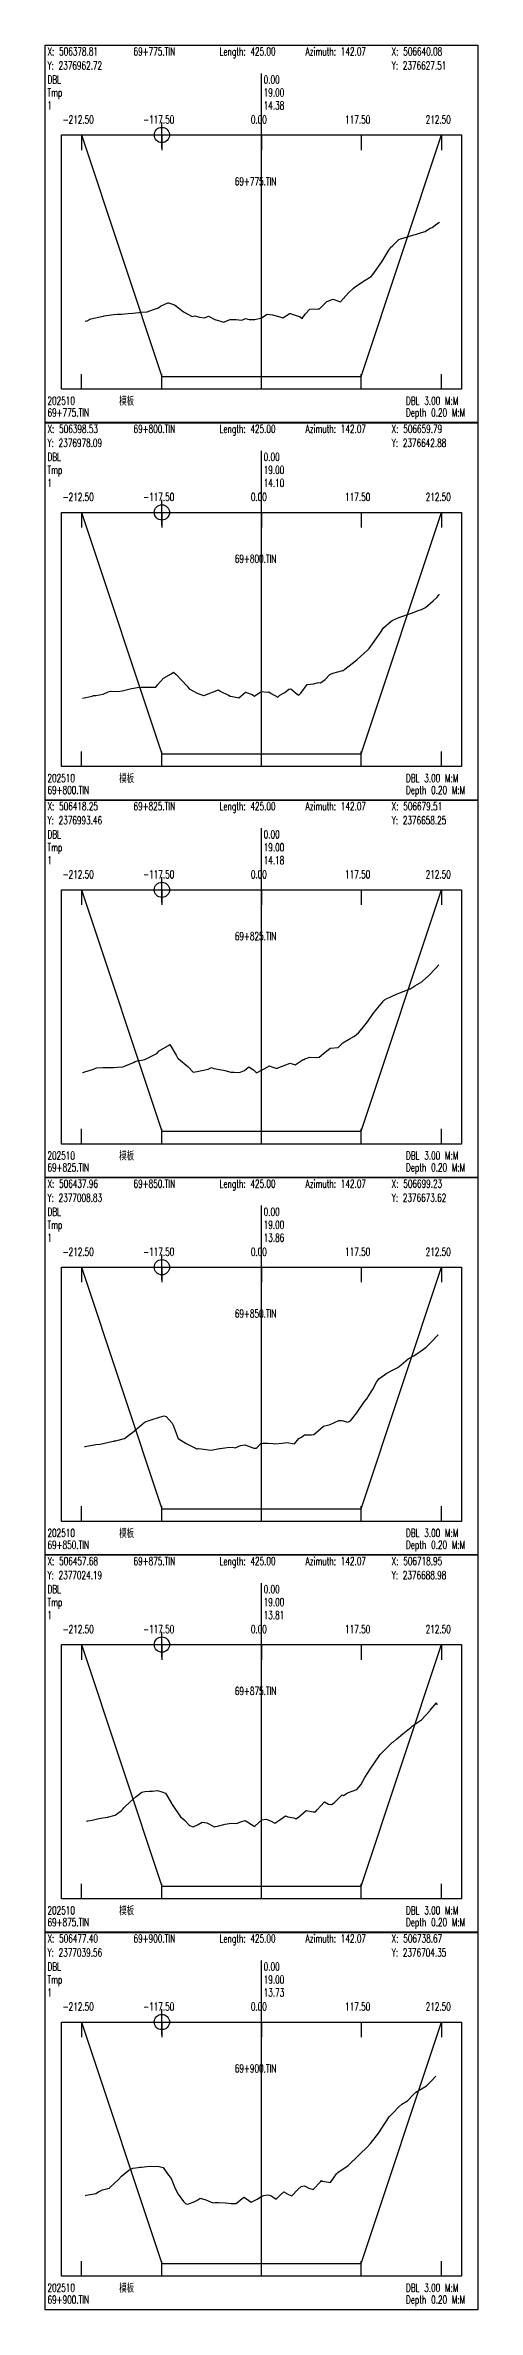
# Model space of a CAD drawing. Extents: x 1 to 194, y -24202 to 0.
# Drawn here: x 1 to 171, y -12917 to -12027 of the extents above; entities that cross this region are included whole.
import ezdxf

# ---------------------------------------------------------------- set-up
doc = ezdxf.new("R2010")
doc.units = 0
doc.header["$MEASUREMENT"] = 0
doc.layers.add('LABELS', color=7, linetype='Continuous')
doc.layers.add('XSECTION', color=7, linetype='Continuous')
doc.styles.get("Standard").update_dxf_attribs({"font": 'txt.shx'})

msp = doc.modelspace()

# ---------------------------------------------------------------- linework, layer by layer
at = {"color": 1}
for p, q in [((41.83, -12061.85), (51.83, -12061.85)), ((46.83, -12066.85), (46.83, -12056.85)), ((41.83, -12210.33), (51.83, -12210.33)), ((46.83, -12215.33), (46.83, -12205.33)), ((46.83, -12363.81), (46.83, -12353.81)), ((41.83, -12358.81), (51.83, -12358.81)), ((41.83, -12507.28), (51.83, -12507.28)), ((46.83, -12512.28), (46.83, -12502.28)), ((41.83, -12655.76), (51.83, -12655.76)), ((46.83, -12660.76), (46.83, -12650.76)), ((46.83, -12809.23), (46.83, -12799.23)), ((41.83, -12804.23), (51.83, -12804.23))]:
    msp.add_line(p, q, dxfattribs=at)
for centre in [(46.83, -12061.85), (46.83, -12210.33), (46.83, -12358.81), (46.83, -12507.28), (46.83, -12655.76), (46.83, -12804.23)]:
    msp.add_circle(centre, 3, dxfattribs=at)
at = {"layer": 'XSECTION', "color": 0, "linetype": 'Continuous'}
for points in [[(1, -12026.57), (171, -12026.57), (171, -12175.03), (1, -12175.03), (1, -12026.57)], [(86, -12161.85), (86, -12037.62)], [(86, -12161.85), (86, -12037.62)], [(7.3, -12061.85), (164.7, -12061.85), (164.7, -12161.85), (7.3, -12161.85), (7.3, -12061.85)], [(15.17, -12061.85), (15.17, -12067.79)], [(15.17, -12061.85), (46.83, -12156.85)], [(15.17, -12061.85), (46.83, -12156.85)], [(46.83, -12061.85), (46.83, -12067.79)], [(86, -12061.85), (86, -12067.79)], [(125.17, -12061.85), (125.17, -12067.79)], [(125.17, -12156.85), (156.83, -12061.85)], [(125.17, -12156.85), (156.83, -12061.85)], [(156.83, -12061.85), (156.83, -12067.79)], [(15.17, -12161.85), (15.17, -12155.92)], [(46.83, -12161.85), (46.83, -12155.92)], [(46.83, -12156.85), (86, -12156.85)], [(46.83, -12156.85), (46.83, -12156.85)], [(46.83, -12156.85), (86, -12156.85)], [(86, -12161.85), (86, -12155.92)], [(86, -12156.85), (125.17, -12156.85)], [(86, -12156.85), (125.17, -12156.85)], [(125.17, -12161.85), (125.17, -12155.92)], [(125.17, -12156.85), (125.17, -12156.85)], [(156.83, -12161.85), (156.83, -12155.92)], [(1, -12175.04), (171, -12175.04), (171, -12323.51), (1, -12323.51), (1, -12175.04)], [(86, -12310.33), (86, -12186.09)], [(86, -12310.33), (86, -12186.09)], [(7.3, -12210.33), (164.7, -12210.33), (164.7, -12310.33), (7.3, -12310.33), (7.3, -12210.33)], [(15.17, -12210.33), (15.17, -12216.27)], [(15.17, -12210.33), (46.83, -12305.33)], [(15.17, -12210.33), (46.83, -12305.33)], [(46.83, -12210.33), (46.83, -12216.27)], [(86, -12210.33), (86, -12216.27)], [(125.17, -12210.33), (125.17, -12216.27)], [(125.17, -12305.33), (156.83, -12210.33)], [(125.17, -12305.33), (156.83, -12210.33)], [(156.83, -12210.33), (156.83, -12216.27)], [(15.17, -12310.33), (15.17, -12304.39)], [(46.83, -12310.33), (46.83, -12304.39)], [(46.83, -12305.33), (86, -12305.33)], [(46.83, -12305.33), (46.83, -12305.33)], [(46.83, -12305.33), (86, -12305.33)], [(86, -12310.33), (86, -12304.39)], [(86, -12305.33), (125.17, -12305.33)], [(86, -12305.33), (125.17, -12305.33)], [(125.17, -12310.33), (125.17, -12304.39)], [(125.17, -12305.33), (125.17, -12305.33)], [(156.83, -12310.33), (156.83, -12304.39)], [(1, -12323.52), (171, -12323.52), (171, -12471.98), (1, -12471.98), (1, -12323.52)], [(86, -12458.81), (86, -12334.57)], [(86, -12458.81), (86, -12334.57)], [(7.3, -12358.81), (164.7, -12358.81), (164.7, -12458.81), (7.3, -12458.81), (7.3, -12358.81)], [(15.17, -12358.81), (15.17, -12364.74)], [(15.17, -12358.81), (46.83, -12453.81)], [(15.17, -12358.81), (46.83, -12453.81)], [(46.83, -12358.81), (46.83, -12364.74)], [(86, -12358.81), (86, -12364.74)], [(125.17, -12358.81), (125.17, -12364.74)], [(125.17, -12453.81), (156.83, -12358.81)], [(125.17, -12453.81), (156.83, -12358.81)], [(156.83, -12358.81), (156.83, -12364.74)], [(15.17, -12458.81), (15.17, -12452.87)], [(46.83, -12458.81), (46.83, -12452.87)], [(46.83, -12453.81), (86, -12453.81)], [(46.83, -12453.81), (46.83, -12453.81)], [(46.83, -12453.81), (86, -12453.81)], [(86, -12458.81), (86, -12452.87)], [(86, -12453.81), (125.17, -12453.81)], [(86, -12453.81), (125.17, -12453.81)], [(125.17, -12458.81), (125.17, -12452.87)], [(125.17, -12453.81), (125.17, -12453.81)], [(156.83, -12458.81), (156.83, -12452.87)], [(1, -12471.99), (171, -12471.99), (171, -12620.46), (1, -12620.46), (1, -12471.99)], [(86, -12607.28), (86, -12483.05)], [(86, -12607.28), (86, -12483.05)], [(7.3, -12507.28), (164.7, -12507.28), (164.7, -12607.28), (7.3, -12607.28), (7.3, -12507.28)], [(15.17, -12507.28), (15.17, -12513.22)], [(15.17, -12507.28), (46.83, -12602.28)], [(15.17, -12507.28), (46.83, -12602.28)], [(46.83, -12507.28), (46.83, -12513.22)], [(86, -12507.28), (86, -12513.22)], [(125.17, -12507.28), (125.17, -12513.22)], [(125.17, -12602.28), (156.83, -12507.28)], [(125.17, -12602.28), (156.83, -12507.28)], [(156.83, -12507.28), (156.83, -12513.22)], [(15.17, -12607.28), (15.17, -12601.34)], [(46.83, -12607.28), (46.83, -12601.34)], [(46.83, -12602.28), (86, -12602.28)], [(46.83, -12602.28), (46.83, -12602.28)], [(46.83, -12602.28), (86, -12602.28)], [(86, -12607.28), (86, -12601.34)], [(86, -12602.28), (125.17, -12602.28)], [(86, -12602.28), (125.17, -12602.28)], [(125.17, -12607.28), (125.17, -12601.34)], [(125.17, -12602.28), (125.17, -12602.28)], [(156.83, -12607.28), (156.83, -12601.34)], [(1, -12620.47), (171, -12620.47), (171, -12768.94), (1, -12768.94), (1, -12620.47)], [(86, -12755.76), (86, -12631.52)], [(86, -12755.76), (86, -12631.52)], [(7.3, -12655.76), (164.7, -12655.76), (164.7, -12755.76), (7.3, -12755.76), (7.3, -12655.76)], [(15.17, -12655.76), (15.17, -12661.7)], [(15.17, -12655.76), (46.83, -12750.76)], [(15.17, -12655.76), (46.83, -12750.76)], [(46.83, -12655.76), (46.83, -12661.7)], [(86, -12655.76), (86, -12661.7)], [(125.17, -12655.76), (125.17, -12661.7)], [(125.17, -12750.76), (156.83, -12655.76)], [(125.17, -12750.76), (156.83, -12655.76)], [(156.83, -12655.76), (156.83, -12661.7)], [(15.17, -12755.76), (15.17, -12749.82)], [(46.83, -12755.76), (46.83, -12749.82)], [(46.83, -12750.76), (86, -12750.76)], [(46.83, -12750.76), (46.83, -12750.76)], [(46.83, -12750.76), (86, -12750.76)], [(86, -12755.76), (86, -12749.82)], [(86, -12750.76), (125.17, -12750.76)], [(86, -12750.76), (125.17, -12750.76)], [(125.17, -12755.76), (125.17, -12749.82)], [(125.17, -12750.76), (125.17, -12750.76)], [(156.83, -12755.76), (156.83, -12749.82)], [(1, -12768.95), (171, -12768.95), (171, -12917.41), (1, -12917.41), (1, -12768.95)], [(86, -12904.23), (86, -12780)], [(86, -12904.23), (86, -12780)], [(7.3, -12804.23), (164.7, -12804.23), (164.7, -12904.23), (7.3, -12904.23), (7.3, -12804.23)], [(15.17, -12804.23), (15.17, -12810.17)], [(15.17, -12804.23), (46.83, -12899.23)], [(15.17, -12804.23), (46.83, -12899.23)], [(46.83, -12804.23), (46.83, -12810.17)], [(86, -12804.23), (86, -12810.17)], [(125.17, -12804.23), (125.17, -12810.17)], [(125.17, -12899.23), (156.83, -12804.23)], [(125.17, -12899.23), (156.83, -12804.23)], [(156.83, -12804.23), (156.83, -12810.17)], [(15.17, -12904.23), (15.17, -12898.3)], [(46.83, -12904.23), (46.83, -12898.3)], [(46.83, -12899.23), (86, -12899.23)], [(46.83, -12899.23), (46.83, -12899.23)], [(46.83, -12899.23), (86, -12899.23)], [(86, -12904.23), (86, -12898.3)], [(86, -12899.23), (125.17, -12899.23)], [(86, -12899.23), (125.17, -12899.23)], [(125.17, -12904.23), (125.17, -12898.3)], [(125.17, -12899.23), (125.17, -12899.23)], [(156.83, -12904.23), (156.83, -12898.3)]]:
    msp.add_lwpolyline(points, dxfattribs=at)
at = {"layer": 'XSECTION', "color": 1, "linetype": 'Continuous'}
for points in [[(16.7, -12135.1), (17.47, -12135), (18.62, -12134.25), (18.93, -12134.2), (23.76, -12133.15), (23.87, -12133.1), (24.12, -12133.05), (27.85, -12132.5), (29.35, -12132.3), (30.98, -12132.4), (33.55, -12132.1), (35.41, -12132), (37.72, -12131.65), (38.86, -12131.5), (41.01, -12131.4), (43.5, -12130.45), (45.54, -12129.8), (46.35, -12129.2), (49.19, -12127.95), (49.29, -12127.9), (49.39, -12127.95), (51.76, -12128.65), (52.73, -12129.3), (55.31, -12131.4), (58.76, -12133.3), (59.78, -12133), (61.67, -12133.5), (63.65, -12133.8), (65.13, -12133.1), (67.59, -12134.45), (71.17, -12135.5), (72.57, -12134.9), (73.68, -12134.45), (76.04, -12134.45), (78.2, -12134.75), (78.9, -12134.5), (79.68, -12134.1), (81.09, -12134.45), (83.37, -12134.4), (85.63, -12133.9), (85.84, -12133.9), (85.95, -12133.8), (88.28, -12132.35), (90.29, -12132.55), (93.25, -12133.35), (94.42, -12133.8), (96.91, -12132.2), (97.07, -12132.1), (97.28, -12132.05), (101.25, -12133.35), (101.95, -12134), (103.23, -12132.35), (104.94, -12130.35), (108.28, -12130.25), (108.78, -12130.25), (108.89, -12130.15), (111.67, -12127.3), (112.53, -12127.05), (114.09, -12126.45), (117.06, -12127.5), (117.1, -12127.5), (117.12, -12127.45), (120.2, -12123.9), (122.19, -12122.1), (122.94, -12121.5), (125.95, -12119.5), (126.02, -12119.45), (126.13, -12119.4), (129.07, -12117.55), (129.78, -12116.7), (133.36, -12111.75), (136.11, -12107.15), (136.42, -12106.65), (136.62, -12106.3), (137.68, -12105.35), (140.06, -12103), (140.71, -12102.65), (141.14, -12102.55), (145.44, -12101.25), (145.87, -12101.1), (146.54, -12100.95), (148.87, -12100.2), (150.39, -12099.8), (151.99, -12098.7), (153.14, -12098.2), (155, -12096.8), (155.93, -12096.1)], [(15.61, -12283.48), (19.37, -12282.58), (19.74, -12282.53), (20, -12282.43), (20.8, -12282.33), (23.74, -12281.78), (25.66, -12280.93), (26.61, -12280.63), (29.46, -12280.73), (31.17, -12280.48), (34.87, -12279.63), (35.8, -12279.43), (37.15, -12279.23), (38.65, -12279.03), (43.12, -12279.13), (44.47, -12279.03), (45.13, -12278.23), (47.53, -12275.53), (50.43, -12273.78), (51.46, -12273.23), (52.47, -12274.13), (56.79, -12278.68), (57.6, -12279.73), (57.83, -12279.88), (60.74, -12281.48), (63.19, -12282.38), (63.29, -12282.43), (63.36, -12282.38), (63.72, -12282.28), (69.09, -12280.18), (69.75, -12280.68), (73.05, -12282.28), (73.69, -12282.68), (73.98, -12282.68), (77.14, -12283.33), (77.87, -12282.63), (79.7, -12281.03), (82.3, -12282.03), (83.31, -12282.68), (83.91, -12282.13), (86.02, -12280.83), (88.18, -12281.03), (88.85, -12280.98), (89.77, -12281.58), (92.41, -12282.98), (93.2, -12282.23), (95.18, -12281.23), (96.74, -12279.93), (97.52, -12279.73), (100.04, -12281.83), (100.72, -12282.23), (101.4, -12281.43), (103.95, -12278.08), (106.56, -12277.73), (108.22, -12277.23), (109.19, -12277.38), (110.99, -12276.08), (112.86, -12274.08), (114.07, -12273.63), (117.98, -12272.53), (118.18, -12272.48), (118.8, -12271.98), (122.8, -12268.88), (123.61, -12268.23), (127.57, -12264.63), (127.91, -12264.33), (128.3, -12263.88), (132.58, -12258.03), (133.98, -12255.68), (137.04, -12253.08), (137.67, -12252.68), (140.01, -12251.63), (145.39, -12249.83), (145.4, -12249.83), (147.56, -12248.93), (148.94, -12248.48), (150.46, -12247.73), (153.48, -12245.18), (154.71, -12244.13), (155.05, -12243.73), (155.86, -12242.68), (155.94, -12242.58)], [(15.56, -12430.66), (16.14, -12430.61), (19.88, -12429.36), (21.12, -12428.86), (23.57, -12428.66), (23.93, -12428.66), (24.26, -12428.66), (28.01, -12428.76), (29.37, -12428.61), (31.49, -12428.41), (32.59, -12428.06), (35.63, -12426.76), (36.31, -12426.36), (37.3, -12426.11), (38.82, -12425.81), (40.18, -12425.61), (44.79, -12423.26), (45.81, -12422.11), (49.13, -12420.16), (49.97, -12419.61), (52.43, -12423.86), (53.02, -12424.91), (53.22, -12425.16), (56.97, -12428.36), (57.13, -12428.51), (59.13, -12430.56), (60.71, -12430.26), (62.59, -12429.91), (64.97, -12429.31), (66.28, -12428.71), (67.2, -12429.06), (71.1, -12429.76), (71.64, -12429.91), (73.9, -12430.61), (75.29, -12430.61), (77.34, -12430.71), (79.38, -12429.86), (81.05, -12428.51), (82.81, -12429.61), (83.98, -12430.81), (88.75, -12428.26), (88.93, -12428.11), (89.03, -12428.11), (90.42, -12428.56), (92.02, -12429.06), (92.22, -12428.96), (97.28, -12427.06), (99.26, -12427.66), (102.36, -12425.56), (102.89, -12425.56), (103.1, -12425.31), (104.99, -12424.61), (107.6, -12424.76), (108.7, -12424.71), (110.36, -12423.16), (112.92, -12421.21), (112.99, -12421.16), (113.17, -12421.16), (116.16, -12420.81), (118, -12419.06), (120.9, -12417.31), (122.54, -12416.41), (124.09, -12415.11), (125.6, -12413.41), (127.66, -12410.71), (130.18, -12407.11), (130.42, -12406.81), (133.68, -12402.91), (134.02, -12402.41), (134.3, -12402.11), (135.32, -12401.61), (136.62, -12401.06), (137.43, -12400.66), (139.4, -12399.71), (140.79, -12399.21), (144.35, -12397.76), (144.53, -12397.71), (144.69, -12397.61), (146.31, -12396.61), (148.99, -12395.01), (149.3, -12394.76), (151.82, -12392.46), (154.39, -12389.71), (155.72, -12388.31)], [(16.36, -12577.88), (16.81, -12577.88), (17.32, -12577.63), (20.81, -12577.08), (22.62, -12576.93), (27.7, -12575.78), (28.09, -12575.68), (28.19, -12575.63), (28.57, -12575.53), (32.14, -12574.68), (34.99, -12572.48), (35.25, -12572.33), (37.86, -12570.08), (39.75, -12568.53), (40.49, -12567.93), (41.43, -12567.68), (42.64, -12567.33), (45.9, -12566.23), (45.92, -12566.23), (45.96, -12566.23), (47.77, -12565.78), (48.51, -12566.03), (50.87, -12568.58), (51.21, -12569.38), (53.21, -12574.73), (56.43, -12576.68), (56.44, -12576.68), (56.44, -12576.68), (60.62, -12578.73), (60.82, -12578.68), (61.19, -12578.63), (66.17, -12579.23), (69.55, -12578.63), (69.77, -12578.58), (69.8, -12578.58), (72.49, -12578.18), (74.55, -12578.13), (75.68, -12578.28), (77.72, -12577.48), (79.45, -12577.13), (80.92, -12577.73), (82.93, -12578.53), (84.01, -12578.43), (85.78, -12576.63), (86.7, -12576.48), (88.55, -12576.48), (90.54, -12576.63), (91.17, -12576.73), (94.1, -12576.48), (95.99, -12576.18), (98.97, -12576.73), (100.73, -12574.63), (101.74, -12574.08), (102.92, -12573.23), (105.69, -12573.18), (106.62, -12573.08), (107.41, -12572.38), (110.44, -12569.88), (112.99, -12569.13), (116.47, -12567.53), (117.59, -12567.58), (119.97, -12568.18), (121.03, -12567.68), (123.5, -12564.53), (126.5, -12560.08), (127.35, -12559.08), (127.91, -12558.18), (129.58, -12555.48), (131.22, -12552.53), (132.11, -12551.18), (135.28, -12548.98), (135.49, -12548.83), (137.26, -12547.93), (139.55, -12546.73), (140.27, -12546.23), (140.89, -12545.73), (143.72, -12543.38), (145.84, -12542.18), (147.98, -12540.73), (149.69, -12539.48), (150.7, -12538.68), (152.45, -12536.98), (155.3, -12534.03), (155.34, -12533.93), (155.36, -12534.03)], [(17.14, -12725.16), (17.26, -12725.16), (17.72, -12725.11), (19.41, -12724.86), (22.1, -12724.21), (23.67, -12723.86), (25.46, -12723.66), (28.42, -12722.86), (30.81, -12721.11), (31.48, -12720.51), (31.93, -12719.96), (34.5, -12717.46), (36.72, -12715.56), (38.89, -12713.76), (40.14, -12713.56), (41.97, -12713.46), (43.17, -12713.36), (44.02, -12713.26), (45.13, -12713.16), (46.76, -12713.66), (48.19, -12714.26), (50.76, -12718.36), (50.88, -12718.61), (54.12, -12723.46), (54.67, -12723.91), (55.78, -12724.76), (57.72, -12726.86), (59.08, -12727.41), (61.04, -12726.56), (62.69, -12725.56), (64.57, -12725.81), (67.5, -12727.41), (67.85, -12727.36), (68.66, -12727.16), (71.7, -12726.36), (74.11, -12726.01), (76.23, -12726.16), (77.86, -12725.51), (79.57, -12725.01), (83.12, -12727.16), (83.33, -12727.31), (83.53, -12727.11), (86.19, -12724.66), (87.85, -12724.46), (89.53, -12725.11), (91.23, -12726.01), (93.19, -12724.66), (95.42, -12723.11), (96.34, -12723.46), (98.73, -12723.96), (99.54, -12724.36), (100.49, -12723.61), (103.54, -12721.06), (106.3, -12721.56), (107.17, -12721.51), (107.89, -12720.81), (110.81, -12717.66), (112.39, -12718.51), (113.52, -12718.66), (114.54, -12718.01), (117.72, -12714.91), (118.22, -12715.06), (119.86, -12714.11), (123.48, -12712.76), (125.01, -12710.86), (126.67, -12708.01), (129.05, -12704.36), (130.17, -12702.71), (132.66, -12698.96), (134.91, -12696.71), (135, -12696.61), (137.37, -12694.31), (137.85, -12694.01), (139.02, -12693.01), (141.58, -12690.81), (144.19, -12688.71), (144.65, -12688.31), (145.43, -12687.66), (148.94, -12685.36), (152.16, -12681.86), (152.24, -12681.76), (152.37, -12681.61), (154.76, -12678.61), (154.81, -12678.81), (154.92, -12679.41)], [(16.81, -12872.53), (17.1, -12872.38), (20.24, -12871.83), (20.89, -12871.68), (21.91, -12871.08), (23.45, -12870.23), (26.15, -12869.58), (26.23, -12869.53), (26.38, -12869.38), (29.81, -12866.13), (30.99, -12864.83), (33.78, -12862.48), (35.37, -12861.78), (37.45, -12861.43), (38.2, -12861.33), (38.79, -12861.28), (40.93, -12861.13), (42.19, -12860.98), (45.75, -12861.08), (47.37, -12861.48), (48.99, -12863.93), (50.43, -12865.78), (52.02, -12869.73), (53.2, -12871.93), (55.31, -12874.83), (56.27, -12875.73), (57.09, -12875.88), (59.75, -12874.88), (60.99, -12874.23), (61.89, -12873.58), (64.11, -12874.23), (66.86, -12875.43), (67.64, -12875.23), (69.07, -12875.28), (71.79, -12875.43), (74.06, -12875.58), (76.03, -12875.63), (78.45, -12873.68), (79.03, -12873.13), (80.04, -12873.78), (81.99, -12875.08), (84.32, -12873.88), (85.72, -12873.03), (86.13, -12872.78), (86.95, -12872.53), (88.39, -12872.23), (89.21, -12872.33), (90.08, -12872.78), (91.8, -12873.98), (93.45, -12872.28), (94.78, -12871.08), (96.68, -12872.03), (97.87, -12872.58), (100.33, -12870.08), (101.56, -12868.88), (102.91, -12868.73), (104.59, -12869.58), (106.31, -12870.18), (109.32, -12866.98), (109.6, -12866.58), (110.03, -12866.78), (113.07, -12867.38), (115.48, -12863.93), (115.71, -12863.63), (115.95, -12863.48), (120.06, -12860.73), (124.27, -12856.58), (124.6, -12856.23), (124.79, -12856.03), (127.59, -12853.53), (128.84, -12852.03), (132.14, -12847.78), (133, -12846.43), (136.14, -12841.58), (137.58, -12840.08), (140.04, -12837.63), (141.23, -12836.58), (143.35, -12835.28), (145.75, -12832.73), (146.37, -12832.03), (146.71, -12831.88), (150.84, -12829.28), (152.62, -12827.63), (154.51, -12825.53)]]:
    msp.add_lwpolyline(points, dxfattribs=at)

# ---------------------------------------------------------------- texts
at = {"layer": 'LABELS', "color": 0, "width": 0.666667}
for s, height, p in [('Y: 2376962.72', 3.1482, (1.85, -12036.09)), ('X: 506378.81', 3.1482, (1.85, -12030.57)), ('69+775.TIN', 3.148, (35.68, -12030.57)), ('Length: 425.00', 3.1482, (69.51, -12030.57)), ('Azimuth: 142.07', 3.1482, (103.34, -12030.57)), ('Y: 2376627.51', 3.1482, (137.17, -12036.09)), ('X: 506640.08', 3.1482, (137.17, -12030.57)), ('Tmp', 3.148, (1.85, -12046.72)), ('DBL', 3.148, (1.85, -12041.62)), ('0.00', 3.148, (86.85, -12041.62)), ('0.00', 3.148, (86.85, -12041.62)), ('19.00', 3.148, (86.85, -12046.72)), ('19.00', 3.148, (86.85, -12046.72)), ('-212.50', 3.148, (7.82, -12057.35)), ('-117.50', 3.148, (39.49, -12057.35)), ('0.00', 3.148, (81.8, -12057.35)), ('117.50', 3.148, (118.87, -12057.35)), ('212.50', 3.148, (150.54, -12057.35)), ('69+775.TIN', 3.148, (75.5, -12081.67)), ('模板', 3.148, (30.04, -12167.98)), ('DBL 3.00 M:M', 3.1482, (142.81, -12167.98)), ('X: 506398.53', 3.1482, (1.85, -12179.04)), ('69+775.TIN', 3.148, (1.85, -12172.65)), ('69+800.TIN', 3.148, (35.68, -12179.04)), ('Length: 425.00', 3.1482, (69.51, -12179.04)), ('Azimuth: 142.07', 3.1482, (103.34, -12179.04)), ('X: 506659.79', 3.1482, (137.17, -12179.04)), ('Depth 0.20 M:M', 3.1482, (142.81, -12172.65)), ('Y: 2376978.09', 3.1482, (1.85, -12184.57)), ('Y: 2376642.88', 3.1482, (137.17, -12184.57)), ('Tmp', 3.148, (1.85, -12195.2)), ('DBL', 3.148, (1.85, -12190.09)), ('0.00', 3.148, (86.85, -12190.09)), ('0.00', 3.148, (86.85, -12190.09)), ('19.00', 3.148, (86.85, -12195.2)), ('19.00', 3.148, (86.85, -12195.2)), ('-212.50', 3.148, (7.82, -12205.83)), ('-117.50', 3.148, (39.49, -12205.83)), ('0.00', 3.148, (81.8, -12205.83)), ('117.50', 3.148, (118.87, -12205.83)), ('212.50', 3.148, (150.54, -12205.83)), ('69+800.TIN', 3.148, (75.5, -12230.14)), ('69+800.TIN', 3.148, (1.85, -12321.13)), ('模板', 3.148, (30.04, -12316.45)), ('DBL 3.00 M:M', 3.1482, (142.81, -12316.45)), ('Depth 0.20 M:M', 3.1482, (142.81, -12321.13)), ('X: 506418.25', 3.1482, (1.85, -12327.52)), ('69+825.TIN', 3.148, (35.68, -12327.52)), ('Length: 425.00', 3.1482, (69.51, -12327.52)), ('Azimuth: 142.07', 3.1482, (103.34, -12327.52)), ('X: 506679.51', 3.1482, (137.17, -12327.52)), ('Y: 2376993.46', 3.1482, (1.85, -12333.04)), ('DBL', 3.148, (1.85, -12338.57)), ('0.00', 3.148, (86.85, -12338.57)), ('0.00', 3.148, (86.85, -12338.57)), ('Y: 2376658.25', 3.1482, (137.17, -12333.04)), ('Tmp', 3.148, (1.85, -12343.67)), ('19.00', 3.148, (86.85, -12343.67)), ('19.00', 3.148, (86.85, -12343.67)), ('-212.50', 3.148, (7.82, -12354.3)), ('-117.50', 3.148, (39.49, -12354.3)), ('0.00', 3.148, (81.8, -12354.3)), ('117.50', 3.148, (118.87, -12354.3)), ('212.50', 3.148, (150.54, -12354.3)), ('69+825.TIN', 3.148, (75.5, -12378.62)), ('模板', 3.148, (30.04, -12464.93)), ('DBL 3.00 M:M', 3.1482, (142.81, -12464.93)), ('69+825.TIN', 3.148, (1.85, -12469.61)), ('Depth 0.20 M:M', 3.1482, (142.81, -12469.61)), ('Y: 2377008.83', 3.1482, (1.85, -12481.52)), ('X: 506437.96', 3.1482, (1.85, -12475.99)), ('69+850.TIN', 3.148, (35.68, -12475.99)), ('Length: 425.00', 3.1482, (69.51, -12475.99)), ('Azimuth: 142.07', 3.1482, (103.34, -12475.99)), ('Y: 2376673.62', 3.1482, (137.17, -12481.52)), ('X: 506699.23', 3.1482, (137.17, -12475.99)), ('Tmp', 3.148, (1.85, -12492.15)), ('DBL', 3.148, (1.85, -12487.05)), ('0.00', 3.148, (86.85, -12487.05)), ('0.00', 3.148, (86.85, -12487.05)), ('19.00', 3.148, (86.85, -12492.15)), ('19.00', 3.148, (86.85, -12492.15)), ('-212.50', 3.148, (7.82, -12502.78)), ('-117.50', 3.148, (39.49, -12502.78)), ('0.00', 3.148, (81.8, -12502.78)), ('117.50', 3.148, (118.87, -12502.78)), ('212.50', 3.148, (150.54, -12502.78)), ('69+850.TIN', 3.148, (75.5, -12527.1)), ('模板', 3.148, (30.04, -12613.41)), ('DBL 3.00 M:M', 3.1482, (142.81, -12613.41)), ('X: 506457.68', 3.1482, (1.85, -12624.47)), ('69+850.TIN', 3.148, (1.85, -12618.08)), ('69+875.TIN', 3.148, (35.68, -12624.47)), ('Length: 425.00', 3.1482, (69.51, -12624.47)), ('Azimuth: 142.07', 3.1482, (103.34, -12624.47)), ('X: 506718.95', 3.1482, (137.17, -12624.47)), ('Depth 0.20 M:M', 3.1482, (142.81, -12618.08)), ('Y: 2377024.19', 3.1482, (1.85, -12630)), ('Y: 2376688.98', 3.1482, (137.17, -12630)), ('Tmp', 3.148, (1.85, -12640.62)), ('DBL', 3.148, (1.85, -12635.52)), ('0.00', 3.148, (86.85, -12635.52)), ('0.00', 3.148, (86.85, -12635.52)), ('19.00', 3.148, (86.85, -12640.62)), ('19.00', 3.148, (86.85, -12640.62)), ('-212.50', 3.148, (7.82, -12651.25)), ('-117.50', 3.148, (39.49, -12651.25)), ('0.00', 3.148, (81.8, -12651.25)), ('117.50', 3.148, (118.87, -12651.25)), ('212.50', 3.148, (150.54, -12651.25)), ('69+875.TIN', 3.148, (75.5, -12675.57)), ('69+875.TIN', 3.148, (1.85, -12766.56)), ('模板', 3.148, (30.04, -12761.88)), ('DBL 3.00 M:M', 3.1482, (142.81, -12761.88)), ('Depth 0.20 M:M', 3.1482, (142.81, -12766.56)), ('X: 506477.40', 3.1482, (1.85, -12772.95)), ('69+900.TIN', 3.148, (35.68, -12772.95)), ('Length: 425.00', 3.1482, (69.51, -12772.95)), ('Azimuth: 142.07', 3.1482, (103.34, -12772.95)), ('X: 506738.67', 3.1482, (137.17, -12772.95)), ('Y: 2377039.56', 3.1482, (1.85, -12778.47)), ('DBL', 3.148, (1.85, -12784)), ('0.00', 3.148, (86.85, -12784)), ('0.00', 3.148, (86.85, -12784)), ('Y: 2376704.35', 3.1482, (137.17, -12778.47)), ('Tmp', 3.148, (1.85, -12789.1)), ('19.00', 3.148, (86.85, -12789.1)), ('19.00', 3.148, (86.85, -12789.1)), ('-212.50', 3.148, (7.82, -12799.73)), ('-117.50', 3.148, (39.49, -12799.73)), ('0.00', 3.148, (81.8, -12799.73)), ('117.50', 3.148, (118.87, -12799.73)), ('212.50', 3.148, (150.54, -12799.73)), ('69+900.TIN', 3.148, (75.5, -12824.05)), ('模板', 3.148, (30.04, -12910.36)), ('DBL 3.00 M:M', 3.1482, (142.81, -12910.36)), ('69+900.TIN', 3.148, (1.85, -12915.03)), ('Depth 0.20 M:M', 3.1482, (142.81, -12915.03))]:
    msp.add_text(s, height=height, dxfattribs=at).set_placement(p)
at = {"layer": 'LABELS', "color": 1, "width": 0.666667}
for s, height, p in [('1', 3.15, (1.85, -12051.82)), ('14.38', 3.148, (86.85, -12051.82)), ('14.38', 3.148, (86.85, -12051.82)), ('202510', 3.148, (1.85, -12167.98)), ('1', 3.15, (1.85, -12200.3)), ('14.10', 3.148, (86.85, -12200.3)), ('14.10', 3.148, (86.85, -12200.3)), ('202510', 3.148, (1.85, -12316.45)), ('1', 3.15, (1.85, -12348.77)), ('14.18', 3.148, (86.85, -12348.77)), ('14.18', 3.148, (86.85, -12348.77)), ('202510', 3.148, (1.85, -12464.93)), ('1', 3.15, (1.85, -12497.25)), ('13.86', 3.148, (86.85, -12497.25)), ('13.86', 3.148, (86.85, -12497.25)), ('202510', 3.148, (1.85, -12613.41)), ('1', 3.15, (1.85, -12645.72)), ('13.81', 3.148, (86.85, -12645.72)), ('13.81', 3.148, (86.85, -12645.72)), ('202510', 3.148, (1.85, -12761.88)), ('1', 3.15, (1.85, -12794.2)), ('13.73', 3.148, (86.85, -12794.2)), ('13.73', 3.148, (86.85, -12794.2)), ('202510', 3.148, (1.85, -12910.36))]:
    msp.add_text(s, height=height, dxfattribs=at).set_placement(p)

doc.saveas('drawing.dxf')
